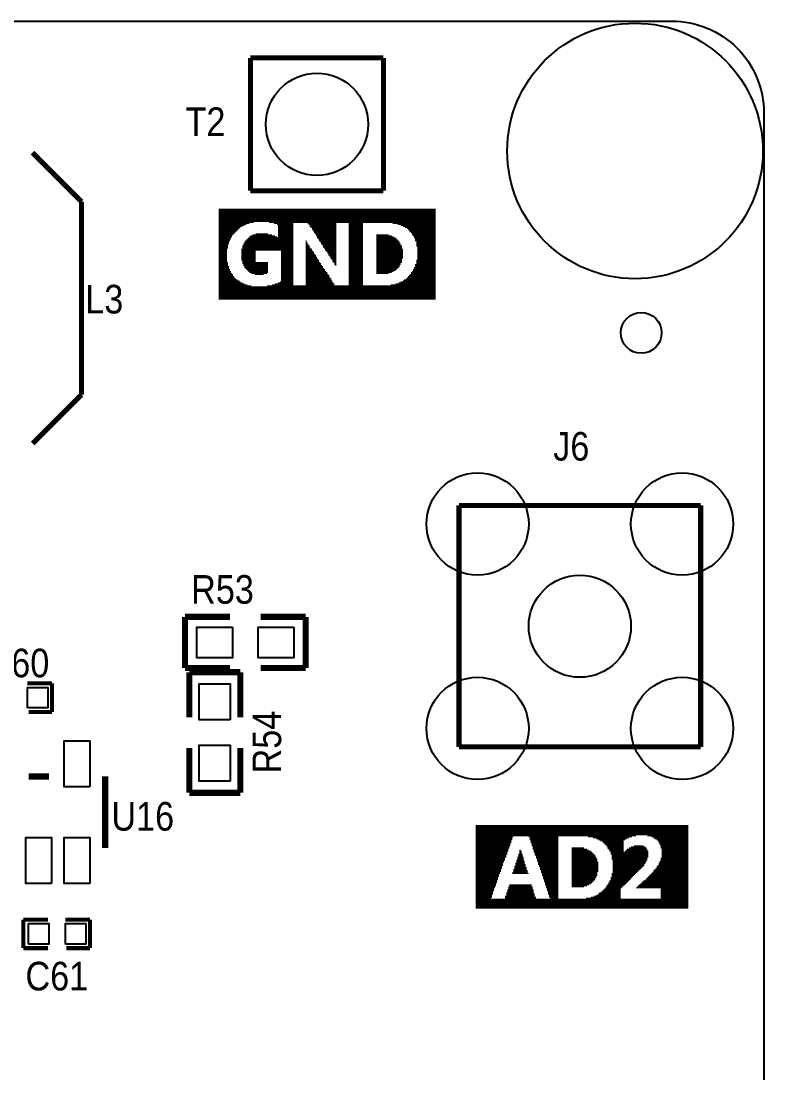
# Model space of a CAD drawing. Extents: x 52.6 to 133.5, y 30.2 to 81.2.
# Drawn here: x 115.05 to 133.5, y 55.06 to 81.21 of the extents above; entities that cross this region are included whole.
import ezdxf

# ---------------------------------------------------------------- set-up
doc = ezdxf.new("R2010")
doc.units = 0
for name, color, linetype in [('BG_OUTLINE', 3, 'CONTINUOUS'), ('MA_PEN3', 5, 'CONTINUOUS'), ('PG_SILKSCREEN_TOP', 6, 'CONTINUOUS'), ('PIN_TOP', 7, 'CONTINUOUS'), ('RD_SILKSCREEN_TOP', 8, 'CONTINUOUS')]:
    doc.layers.add(name, color=color, linetype=linetype)

msp = doc.modelspace()

# ---------------------------------------------------------------- linework, layer by layer
at = {"layer": 'BG_OUTLINE'}
msp.add_lwpolyline([(131.01574, 30.15234), (52.562506, 30.15234), (52.562506, 81.20634), (131.2164, 81.20634, -0.414214), (133.5024, 78.92034), (133.5024, 32.43834, -0.414214), (131.2164, 30.15234)], format="xyb", close=True, dxfattribs=at)
at = {"layer": 'MA_PEN3', "const_width": 0.0254}
for points in [[(119.9642, 76.5302), (125.349, 76.5302)], [(119.9642, 76.5048), (125.349, 76.5048)], [(119.9642, 76.4794), (125.349, 76.4794)], [(119.9642, 76.454), (125.349, 76.454)], [(119.9642, 76.4286), (125.349, 76.4286)], [(119.9642, 76.4032), (125.349, 76.4032)], [(119.9642, 76.3778), (125.349, 76.3778)], [(119.9642, 76.3524), (125.349, 76.3524)], [(119.9642, 76.327), (125.349, 76.327)], [(119.9642, 76.3016), (125.349, 76.3016)], [(119.9642, 76.2762), (125.349, 76.2762)], [(119.9642, 76.2508), (125.349, 76.2508)], [(119.9642, 76.2254), (125.349, 76.2254)], [(119.9642, 76.2), (120.8278, 76.2)], [(119.9642, 76.1746), (120.7262, 76.1746)], [(119.9642, 76.1492), (120.65, 76.1492)], [(119.9642, 76.1238), (120.5992, 76.1238)], [(119.9642, 76.0984), (120.5484, 76.0984)], [(119.9642, 76.073), (120.4976, 76.073)], [(121.2088, 76.2), (125.349, 76.2)], [(121.3358, 76.1746), (121.8184, 76.1746)], [(121.412, 76.1492), (121.8184, 76.1492)], [(121.4374, 76.1238), (121.8184, 76.1238)], [(121.4374, 76.0984), (121.8184, 76.0984)], [(121.4374, 76.073), (121.8184, 76.073)], [(122.174, 76.1746), (122.8852, 76.1746)], [(122.1994, 76.1492), (122.8852, 76.1492)], [(122.2248, 76.1238), (122.8852, 76.1238)], [(122.2248, 76.0984), (122.8852, 76.0984)], [(122.2502, 76.073), (122.8852, 76.073)], [(123.19, 76.1746), (123.5456, 76.1746)], [(123.19, 76.1492), (123.5456, 76.1492)], [(123.19, 76.1238), (123.5456, 76.1238)], [(123.19, 76.0984), (123.5456, 76.0984)], [(123.19, 76.073), (123.5456, 76.073)], [(124.2822, 76.1746), (125.349, 76.1746)], [(124.4092, 76.1492), (125.349, 76.1492)], [(124.4854, 76.1238), (125.349, 76.1238)], [(124.5362, 76.0984), (125.349, 76.0984)], [(124.587, 76.073), (125.349, 76.073)], [(119.9642, 76.0476), (120.4722, 76.0476)], [(119.9642, 76.0222), (120.4468, 76.0222)], [(119.9642, 75.9968), (120.4214, 75.9968)], [(119.9642, 75.9714), (120.396, 75.9714)], [(119.9642, 75.946), (120.3706, 75.946)], [(119.9642, 75.9206), (120.3452, 75.9206)], [(119.9642, 75.8952), (120.3198, 75.8952)], [(119.9642, 75.8698), (120.2944, 75.8698)], [(119.9642, 75.8444), (120.2944, 75.8444)], [(119.9642, 75.819), (120.269, 75.819)], [(120.7008, 75.819), (121.8184, 75.819)], [(120.7262, 75.8444), (121.412, 75.8444)], [(120.7516, 75.8698), (121.3612, 75.8698)], [(120.8024, 75.8952), (121.285, 75.8952)], [(120.8786, 75.9206), (121.1834, 75.9206)], [(121.4374, 76.0476), (121.8184, 76.0476)], [(121.4374, 76.0222), (121.8184, 76.0222)], [(121.4374, 75.9968), (121.8184, 75.9968)], [(121.4374, 75.9714), (121.8184, 75.9714)], [(121.4374, 75.946), (121.8184, 75.946)], [(121.4374, 75.9206), (121.8184, 75.9206)], [(121.4374, 75.8952), (121.8184, 75.8952)], [(121.4374, 75.8698), (121.8184, 75.8698)], [(121.4374, 75.8444), (121.8184, 75.8444)], [(122.2756, 76.0476), (122.8852, 76.0476)], [(122.2756, 76.0222), (122.8852, 76.0222)], [(122.301, 75.9968), (122.8852, 75.9968)], [(122.3264, 75.9714), (122.8852, 75.9714)], [(122.3264, 75.946), (122.8852, 75.946)], [(122.3518, 75.9206), (122.8852, 75.9206)], [(122.3772, 75.8952), (122.8852, 75.8952)], [(122.3772, 75.8698), (122.8852, 75.8698)], [(122.4026, 75.8444), (122.8852, 75.8444)], [(122.4026, 75.819), (122.8852, 75.819)], [(123.19, 76.0476), (123.5456, 76.0476)], [(123.19, 76.0222), (123.5456, 76.0222)], [(123.19, 75.9968), (123.5456, 75.9968)], [(123.19, 75.9714), (123.5456, 75.9714)], [(123.19, 75.946), (123.5456, 75.946)], [(123.19, 75.9206), (123.5456, 75.9206)], [(123.19, 75.8952), (123.5456, 75.8952)], [(123.19, 75.8698), (123.5456, 75.8698)], [(123.19, 75.8444), (123.5456, 75.8444)], [(123.19, 75.819), (123.5456, 75.819)], [(123.8758, 75.8952), (124.1806, 75.8952)], [(123.8758, 75.8698), (124.2568, 75.8698)], [(123.8758, 75.8444), (124.3076, 75.8444)], [(123.8758, 75.819), (124.3584, 75.819)], [(124.6378, 76.0476), (125.349, 76.0476)], [(124.6632, 76.0222), (125.349, 76.0222)], [(124.6886, 75.9968), (125.349, 75.9968)], [(124.714, 75.9714), (125.349, 75.9714)], [(124.7394, 75.946), (125.349, 75.946)], [(124.7648, 75.9206), (125.349, 75.9206)], [(124.7648, 75.8952), (125.349, 75.8952)], [(124.7902, 75.8698), (125.349, 75.8698)], [(124.8156, 75.8444), (125.349, 75.8444)], [(124.8156, 75.819), (125.349, 75.819)], [(119.9642, 75.7936), (120.269, 75.7936)], [(119.9642, 75.7682), (120.2436, 75.7682)], [(119.9642, 75.7428), (120.2436, 75.7428)], [(119.9642, 75.7174), (120.2182, 75.7174)], [(119.9642, 75.692), (120.2182, 75.692)], [(119.9642, 75.6666), (120.2182, 75.6666)], [(119.9642, 75.6412), (120.1928, 75.6412)], [(119.9642, 75.6158), (120.1928, 75.6158)], [(119.9642, 75.5904), (120.1928, 75.5904)], [(119.9642, 75.565), (120.1928, 75.565)], [(119.9642, 75.5396), (120.1674, 75.5396)], [(120.523, 75.5396), (121.8184, 75.5396)], [(120.5484, 75.6158), (121.8184, 75.6158)], [(120.5484, 75.5904), (121.8184, 75.5904)], [(120.5484, 75.565), (121.8184, 75.565)], [(120.5738, 75.6666), (121.8184, 75.6666)], [(120.5738, 75.6412), (121.8184, 75.6412)], [(120.5992, 75.7174), (121.8184, 75.7174)], [(120.5992, 75.692), (121.8184, 75.692)], [(120.6246, 75.7428), (121.8184, 75.7428)], [(120.65, 75.7682), (121.8184, 75.7682)], [(120.6754, 75.7936), (121.8184, 75.7936)], [(122.1232, 75.7428), (122.1486, 75.7428)], [(122.1232, 75.7174), (122.1486, 75.7174)], [(122.1232, 75.692), (122.174, 75.692)], [(122.1232, 75.6666), (122.174, 75.6666)], [(122.1232, 75.6412), (122.1994, 75.6412)], [(122.1232, 75.6158), (122.2248, 75.6158)], [(122.1232, 75.5904), (122.2248, 75.5904)], [(122.1232, 75.565), (122.2502, 75.565)], [(122.1232, 75.5396), (122.2756, 75.5396)], [(122.428, 75.7936), (122.8852, 75.7936)], [(122.4534, 75.7682), (122.8852, 75.7682)], [(122.4534, 75.7428), (122.8852, 75.7428)], [(122.4788, 75.7174), (122.8852, 75.7174)], [(122.5042, 75.692), (122.8852, 75.692)], [(122.5042, 75.6666), (122.8852, 75.6666)], [(122.5296, 75.6412), (122.8852, 75.6412)], [(122.555, 75.6158), (122.8852, 75.6158)], [(122.555, 75.5904), (122.8852, 75.5904)], [(122.5804, 75.565), (122.8852, 75.565)], [(122.6058, 75.5396), (122.8852, 75.5396)], [(123.19, 75.7936), (123.5456, 75.7936)], [(123.19, 75.7682), (123.5456, 75.7682)], [(123.19, 75.7428), (123.5456, 75.7428)], [(123.19, 75.7174), (123.5456, 75.7174)], [(123.19, 75.692), (123.5456, 75.692)], [(123.19, 75.6666), (123.5456, 75.6666)], [(123.19, 75.6412), (123.5456, 75.6412)], [(123.19, 75.6158), (123.5456, 75.6158)], [(123.19, 75.5904), (123.5456, 75.5904)], [(123.19, 75.565), (123.5456, 75.565)], [(123.19, 75.5396), (123.5456, 75.5396)], [(123.8758, 75.7936), (124.3838, 75.7936)], [(123.8758, 75.7682), (124.4092, 75.7682)], [(123.8758, 75.7428), (124.4346, 75.7428)], [(123.8758, 75.7174), (124.46, 75.7174)], [(123.8758, 75.692), (124.46, 75.692)], [(123.8758, 75.6666), (124.4854, 75.6666)], [(123.8758, 75.6412), (124.4854, 75.6412)], [(123.8758, 75.6158), (124.5108, 75.6158)], [(123.8758, 75.5904), (124.5108, 75.5904)], [(123.8758, 75.565), (124.5108, 75.565)], [(123.8758, 75.5396), (124.5362, 75.5396)], [(124.841, 75.7936), (125.349, 75.7936)], [(124.841, 75.7682), (125.349, 75.7682)], [(124.841, 75.7428), (125.349, 75.7428)], [(124.8664, 75.7174), (125.349, 75.7174)], [(124.8664, 75.692), (125.349, 75.692)], [(124.8664, 75.6666), (125.349, 75.6666)], [(124.8664, 75.6412), (125.349, 75.6412)], [(124.8664, 75.6158), (125.349, 75.6158)], [(124.8918, 75.5904), (125.349, 75.5904)], [(124.8918, 75.565), (125.349, 75.565)], [(124.8918, 75.5396), (125.349, 75.5396)], [(119.9642, 75.5142), (120.1674, 75.5142)], [(119.9642, 75.4888), (120.1674, 75.4888)], [(119.9642, 75.4634), (120.1674, 75.4634)], [(119.9642, 75.438), (120.1674, 75.438)], [(119.9642, 75.4126), (120.1674, 75.4126)], [(119.9642, 75.3872), (120.1674, 75.3872)], [(119.9642, 75.3618), (120.1674, 75.3618)], [(119.9642, 75.3364), (120.1674, 75.3364)], [(119.9642, 75.311), (120.1674, 75.311)], [(119.9642, 75.2856), (120.1674, 75.2856)], [(120.523, 75.5142), (121.8184, 75.5142)], [(120.523, 75.4888), (120.8786, 75.4888)], [(120.523, 75.4634), (120.8786, 75.4634)], [(120.523, 75.438), (120.8786, 75.438)], [(120.523, 75.4126), (120.8786, 75.4126)], [(120.523, 75.3872), (120.8786, 75.3872)], [(120.523, 75.3618), (120.8786, 75.3618)], [(120.523, 75.3364), (120.8786, 75.3364)], [(120.523, 75.311), (120.8786, 75.311)], [(120.523, 75.2856), (120.8786, 75.2856)], [(121.5136, 75.4888), (121.8184, 75.4888)], [(121.5136, 75.4634), (121.8184, 75.4634)], [(121.5136, 75.438), (121.8184, 75.438)], [(121.5136, 75.4126), (121.8184, 75.4126)], [(121.5136, 75.3872), (121.8184, 75.3872)], [(121.5136, 75.3618), (121.8184, 75.3618)], [(121.5136, 75.3364), (121.8184, 75.3364)], [(121.5136, 75.311), (121.8184, 75.311)], [(121.5136, 75.2856), (121.8184, 75.2856)], [(122.1232, 75.5142), (122.2756, 75.5142)], [(122.1232, 75.4888), (122.301, 75.4888)], [(122.1232, 75.4634), (122.3264, 75.4634)], [(122.1232, 75.438), (122.3264, 75.438)], [(122.1232, 75.4126), (122.3518, 75.4126)], [(122.1232, 75.3872), (122.3772, 75.3872)], [(122.1232, 75.3618), (122.3772, 75.3618)], [(122.1232, 75.3364), (122.4026, 75.3364)], [(122.1232, 75.311), (122.4026, 75.311)], [(122.1232, 75.2856), (122.428, 75.2856)], [(122.6058, 75.5142), (122.8852, 75.5142)], [(122.6312, 75.4888), (122.8852, 75.4888)], [(122.6566, 75.4634), (122.8852, 75.4634)], [(122.6566, 75.438), (122.8852, 75.438)], [(122.682, 75.4126), (122.8852, 75.4126)], [(122.682, 75.3872), (122.8852, 75.3872)], [(122.7074, 75.3618), (122.8852, 75.3618)], [(122.7328, 75.3364), (122.8852, 75.3364)], [(122.7328, 75.311), (122.8852, 75.311)], [(122.7582, 75.2856), (122.8852, 75.2856)], [(123.19, 75.5142), (123.5456, 75.5142)], [(123.19, 75.4888), (123.5456, 75.4888)], [(123.19, 75.4634), (123.5456, 75.4634)], [(123.19, 75.438), (123.5456, 75.438)], [(123.19, 75.4126), (123.5456, 75.4126)], [(123.19, 75.3872), (123.5456, 75.3872)], [(123.19, 75.3618), (123.5456, 75.3618)], [(123.19, 75.3364), (123.5456, 75.3364)], [(123.19, 75.311), (123.5456, 75.311)], [(123.19, 75.2856), (123.5456, 75.2856)], [(123.8758, 75.5142), (124.5362, 75.5142)], [(123.8758, 75.4888), (124.5362, 75.4888)], [(123.8758, 75.4634), (124.5362, 75.4634)], [(123.8758, 75.438), (124.5362, 75.438)], [(123.8758, 75.4126), (124.5362, 75.4126)], [(123.8758, 75.3872), (124.5362, 75.3872)], [(123.8758, 75.3618), (124.5362, 75.3618)], [(123.8758, 75.3364), (124.5362, 75.3364)], [(123.8758, 75.311), (124.5362, 75.311)], [(123.8758, 75.2856), (124.5108, 75.2856)], [(124.8918, 75.5142), (125.349, 75.5142)], [(124.8918, 75.4888), (125.349, 75.4888)], [(124.8918, 75.4634), (125.349, 75.4634)], [(124.8918, 75.438), (125.349, 75.438)], [(124.8918, 75.4126), (125.349, 75.4126)], [(124.8918, 75.3872), (125.349, 75.3872)], [(124.8918, 75.3618), (125.349, 75.3618)], [(124.8918, 75.3364), (125.349, 75.3364)], [(124.8918, 75.311), (125.349, 75.311)], [(124.8918, 75.2856), (125.349, 75.2856)], [(119.9642, 75.2602), (120.1674, 75.2602)], [(119.9642, 75.2348), (120.1674, 75.2348)], [(119.9642, 75.2094), (120.1928, 75.2094)], [(119.9642, 75.184), (120.1928, 75.184)], [(119.9642, 75.1586), (120.1928, 75.1586)], [(119.9642, 75.1332), (120.1928, 75.1332)], [(119.9642, 75.1078), (120.2182, 75.1078)], [(119.9642, 75.0824), (120.2182, 75.0824)], [(119.9642, 75.057), (120.2182, 75.057)], [(119.9642, 75.0316), (120.2436, 75.0316)], [(120.523, 75.2602), (120.8786, 75.2602)], [(120.5484, 75.2348), (120.8786, 75.2348)], [(120.5484, 75.2094), (121.1834, 75.2094)], [(120.5484, 75.184), (121.1834, 75.184)], [(120.5738, 75.1586), (121.1834, 75.1586)], [(120.5738, 75.1332), (121.1834, 75.1332)], [(120.5992, 75.1078), (121.1834, 75.1078)], [(120.5992, 75.0824), (121.1834, 75.0824)], [(120.6246, 75.057), (121.1834, 75.057)], [(120.65, 75.0316), (121.1834, 75.0316)], [(121.5136, 75.2602), (121.8184, 75.2602)], [(121.5136, 75.2348), (121.8184, 75.2348)], [(121.5136, 75.2094), (121.8184, 75.2094)], [(121.5136, 75.184), (121.8184, 75.184)], [(121.5136, 75.1586), (121.8184, 75.1586)], [(121.5136, 75.1332), (121.8184, 75.1332)], [(121.5136, 75.1078), (121.8184, 75.1078)], [(121.5136, 75.0824), (121.8184, 75.0824)], [(121.5136, 75.057), (121.8184, 75.057)], [(121.5136, 75.0316), (121.8184, 75.0316)], [(122.1232, 75.2602), (122.4534, 75.2602)], [(122.1232, 75.2348), (122.4534, 75.2348)], [(122.1232, 75.2094), (122.4788, 75.2094)], [(122.1232, 75.184), (122.5042, 75.184)], [(122.1232, 75.1586), (122.5042, 75.1586)], [(122.1232, 75.1332), (122.5296, 75.1332)], [(122.1232, 75.1078), (122.555, 75.1078)], [(122.1232, 75.0824), (122.555, 75.0824)], [(122.1232, 75.057), (122.5804, 75.057)], [(122.1232, 75.0316), (122.6058, 75.0316)], [(122.7836, 75.2602), (122.8852, 75.2602)], [(122.7836, 75.2348), (122.8852, 75.2348)], [(122.809, 75.2094), (122.8852, 75.2094)], [(122.8344, 75.184), (122.8852, 75.184)], [(122.8344, 75.1586), (122.8852, 75.1586)], [(122.8598, 75.1332), (122.8852, 75.1332)], [(123.19, 75.2602), (123.5456, 75.2602)], [(123.19, 75.2348), (123.5456, 75.2348)], [(123.19, 75.2094), (123.5456, 75.2094)], [(123.19, 75.184), (123.5456, 75.184)], [(123.19, 75.1586), (123.5456, 75.1586)], [(123.19, 75.1332), (123.5456, 75.1332)], [(123.19, 75.1078), (123.5456, 75.1078)], [(123.19, 75.0824), (123.5456, 75.0824)], [(123.19, 75.057), (123.5456, 75.057)], [(123.19, 75.0316), (123.5456, 75.0316)], [(123.8758, 75.2602), (124.5108, 75.2602)], [(123.8758, 75.2348), (124.5108, 75.2348)], [(123.8758, 75.2094), (124.5108, 75.2094)], [(123.8758, 75.184), (124.4854, 75.184)], [(123.8758, 75.1586), (124.4854, 75.1586)], [(123.8758, 75.1332), (124.46, 75.1332)], [(123.8758, 75.1078), (124.46, 75.1078)], [(123.8758, 75.0824), (124.4346, 75.0824)], [(123.8758, 75.057), (124.4092, 75.057)], [(123.8758, 75.0316), (124.3838, 75.0316)], [(124.7902, 75.0316), (125.349, 75.0316)], [(124.8156, 75.0824), (125.349, 75.0824)], [(124.8156, 75.057), (125.349, 75.057)], [(124.841, 75.1586), (125.349, 75.1586)], [(124.841, 75.1332), (125.349, 75.1332)], [(124.841, 75.1078), (125.349, 75.1078)], [(124.8664, 75.2602), (125.349, 75.2602)], [(124.8664, 75.2348), (125.349, 75.2348)], [(124.8664, 75.2094), (125.349, 75.2094)], [(124.8664, 75.184), (125.349, 75.184)], [(119.9642, 75.0062), (120.2436, 75.0062)], [(119.9642, 74.9808), (120.269, 74.9808)], [(119.9642, 74.9554), (120.269, 74.9554)], [(119.9642, 74.93), (120.2944, 74.93)], [(119.9642, 74.9046), (120.3198, 74.9046)], [(119.9642, 74.8792), (120.3198, 74.8792)], [(119.9642, 74.8538), (120.3452, 74.8538)], [(119.9642, 74.8284), (120.3706, 74.8284)], [(119.9642, 74.803), (120.396, 74.803)], [(119.9642, 74.7776), (120.4214, 74.7776)], [(120.6754, 75.0062), (121.1834, 75.0062)], [(120.7008, 74.9808), (121.1834, 74.9808)], [(120.7262, 74.9554), (121.1834, 74.9554)], [(120.777, 74.93), (121.158, 74.93)], [(120.8532, 74.9046), (121.0818, 74.9046)], [(121.5136, 75.0062), (121.8184, 75.0062)], [(121.5136, 74.9808), (121.8184, 74.9808)], [(121.5136, 74.9554), (121.8184, 74.9554)], [(121.5136, 74.93), (121.8184, 74.93)], [(121.5136, 74.9046), (121.8184, 74.9046)], [(121.5136, 74.8792), (121.8184, 74.8792)], [(121.5136, 74.8538), (121.8184, 74.8538)], [(121.5136, 74.8284), (121.8184, 74.8284)], [(121.5136, 74.803), (121.8184, 74.803)], [(121.5136, 74.7776), (121.8184, 74.7776)], [(122.1232, 75.0062), (122.6058, 75.0062)], [(122.1232, 74.9808), (122.6312, 74.9808)], [(122.1232, 74.9554), (122.6566, 74.9554)], [(122.1232, 74.93), (122.6566, 74.93)], [(122.1232, 74.9046), (122.682, 74.9046)], [(122.1232, 74.8792), (122.7074, 74.8792)], [(122.1232, 74.8538), (122.7074, 74.8538)], [(122.1232, 74.8284), (122.7328, 74.8284)], [(122.1232, 74.803), (122.7582, 74.803)], [(122.1232, 74.7776), (122.7582, 74.7776)], [(123.19, 75.0062), (123.5456, 75.0062)], [(123.19, 74.9808), (123.5456, 74.9808)], [(123.19, 74.9554), (123.5456, 74.9554)], [(123.19, 74.93), (123.5456, 74.93)], [(123.19, 74.9046), (123.5456, 74.9046)], [(123.19, 74.8792), (123.5456, 74.8792)], [(123.19, 74.8538), (123.5456, 74.8538)], [(123.19, 74.8284), (123.5456, 74.8284)], [(123.19, 74.803), (123.5456, 74.803)], [(123.19, 74.7776), (123.5456, 74.7776)], [(123.8758, 75.0062), (124.3584, 75.0062)], [(123.8758, 74.9808), (124.3076, 74.9808)], [(123.8758, 74.9554), (124.2568, 74.9554)], [(123.8758, 74.93), (124.1806, 74.93)], [(124.5616, 74.7776), (125.349, 74.7776)], [(124.6124, 74.803), (125.349, 74.803)], [(124.6378, 74.8284), (125.349, 74.8284)], [(124.6632, 74.8538), (125.349, 74.8538)], [(124.6886, 74.8792), (125.349, 74.8792)], [(124.714, 74.9046), (125.349, 74.9046)], [(124.7394, 74.9554), (125.349, 74.9554)], [(124.7394, 74.93), (125.349, 74.93)], [(124.7648, 74.9808), (125.349, 74.9808)], [(124.7902, 75.0062), (125.349, 75.0062)], [(119.9642, 74.7522), (120.4722, 74.7522)], [(119.9642, 74.7268), (120.4976, 74.7268)], [(119.9642, 74.7014), (120.5484, 74.7014)], [(119.9642, 74.676), (120.5992, 74.676)], [(119.9642, 74.6506), (120.6754, 74.6506)], [(119.9642, 74.6252), (120.777, 74.6252)], [(119.9642, 74.5998), (125.349, 74.5998)], [(119.9642, 74.5744), (125.349, 74.5744)], [(119.9642, 74.549), (125.349, 74.549)], [(119.9642, 74.5236), (125.349, 74.5236)], [(119.9642, 74.4982), (125.349, 74.4982)], [(121.158, 74.6252), (125.349, 74.6252)], [(121.285, 74.6506), (121.8184, 74.6506)], [(121.3612, 74.676), (121.8184, 74.676)], [(121.4374, 74.7014), (121.8184, 74.7014)], [(121.4882, 74.7268), (121.8184, 74.7268)], [(121.5136, 74.7522), (121.8184, 74.7522)], [(122.1232, 74.7522), (122.7836, 74.7522)], [(122.1232, 74.7268), (122.7836, 74.7268)], [(122.1232, 74.7014), (122.809, 74.7014)], [(122.1232, 74.676), (122.8344, 74.676)], [(122.1232, 74.6506), (122.8344, 74.6506)], [(123.19, 74.7522), (123.5456, 74.7522)], [(123.19, 74.7268), (123.5456, 74.7268)], [(123.19, 74.7014), (123.5456, 74.7014)], [(123.19, 74.676), (123.5456, 74.676)], [(123.19, 74.6506), (123.5456, 74.6506)], [(124.2314, 74.6506), (125.349, 74.6506)], [(124.3584, 74.676), (125.349, 74.676)], [(124.4346, 74.7014), (125.349, 74.7014)], [(124.4854, 74.7268), (125.349, 74.7268)], [(124.5362, 74.7522), (125.349, 74.7522)], [(119.9642, 74.4728), (125.349, 74.4728)], [(119.9642, 74.4474), (125.349, 74.4474)], [(119.9642, 74.422), (125.349, 74.422)], [(119.9642, 74.3966), (125.349, 74.3966)], [(119.9642, 74.3712), (125.349, 74.3712)], [(119.9642, 74.3458), (125.349, 74.3458)], [(119.9642, 74.3204), (125.349, 74.3204)], [(119.9642, 74.295), (125.349, 74.295)], [(126.3396, 61.214), (131.6228, 61.214)], [(126.3396, 61.1886), (131.6228, 61.1886)], [(126.3396, 61.1632), (131.6228, 61.1632)], [(126.3396, 61.1378), (131.6228, 61.1378)], [(126.3396, 61.1124), (131.6228, 61.1124)], [(126.3396, 61.087), (131.6228, 61.087)], [(126.3396, 61.0616), (131.6228, 61.0616)], [(126.3396, 61.0362), (131.6228, 61.0362)], [(126.3396, 61.0108), (131.6228, 61.0108)], [(126.3396, 60.9854), (131.6228, 60.9854)], [(126.3396, 60.96), (130.3274, 60.96)], [(126.3396, 60.9346), (127.2794, 60.9346)], [(126.3396, 60.9092), (127.254, 60.9092)], [(127.6604, 60.9346), (128.397, 60.9346)], [(127.6858, 60.9092), (128.397, 60.9092)], [(129.1336, 60.9346), (130.2258, 60.9346)], [(129.2606, 60.9092), (130.1496, 60.9092)], [(130.6068, 60.96), (131.6228, 60.96)], [(130.7084, 60.9346), (131.6228, 60.9346)], [(130.7592, 60.9092), (131.6228, 60.9092)], [(126.3396, 60.8838), (127.254, 60.8838)], [(126.3396, 60.8584), (127.254, 60.8584)], [(126.3396, 60.833), (127.2286, 60.833)], [(126.3396, 60.8076), (127.2286, 60.8076)], [(126.3396, 60.7822), (127.2286, 60.7822)], [(126.3396, 60.7568), (127.2032, 60.7568)], [(126.3396, 60.7314), (127.2032, 60.7314)], [(126.3396, 60.706), (127.2032, 60.706)], [(126.3396, 60.6806), (127.1778, 60.6806)], [(126.3396, 60.6552), (127.1778, 60.6552)], [(127.6858, 60.8838), (128.397, 60.8838)], [(127.6858, 60.8584), (128.397, 60.8584)], [(127.7112, 60.833), (128.397, 60.833)], [(127.7112, 60.8076), (128.397, 60.8076)], [(127.7112, 60.7822), (128.397, 60.7822)], [(127.7366, 60.7568), (128.397, 60.7568)], [(127.7366, 60.7314), (128.397, 60.7314)], [(127.7366, 60.706), (128.397, 60.706)], [(127.762, 60.6806), (128.397, 60.6806)], [(127.762, 60.6552), (128.397, 60.6552)], [(128.7272, 60.6552), (129.032, 60.6552)], [(129.3368, 60.8838), (130.0988, 60.8838)], [(129.3876, 60.8584), (130.048, 60.8584)], [(129.4384, 60.833), (130.0226, 60.833)], [(129.4892, 60.8076), (130.0226, 60.8076)], [(129.5146, 60.7822), (130.0226, 60.7822)], [(129.54, 60.7568), (130.0226, 60.7568)], [(129.5654, 60.7314), (130.0226, 60.7314)], [(129.5908, 60.706), (130.0226, 60.706)], [(129.6162, 60.6806), (130.0226, 60.6806)], [(129.6162, 60.6552), (130.0226, 60.6552)], [(130.1496, 60.6552), (130.5814, 60.6552)], [(130.2004, 60.6806), (130.556, 60.6806)], [(130.2766, 60.706), (130.5052, 60.706)], [(130.7846, 60.8838), (131.6228, 60.8838)], [(130.8354, 60.8584), (131.6228, 60.8584)], [(130.8608, 60.833), (131.6228, 60.833)], [(130.8862, 60.8076), (131.6228, 60.8076)], [(130.8862, 60.7822), (131.6228, 60.7822)], [(130.9116, 60.7568), (131.6228, 60.7568)], [(130.9116, 60.7314), (131.6228, 60.7314)], [(130.937, 60.706), (131.6228, 60.706)], [(130.937, 60.6806), (131.6228, 60.6806)], [(130.937, 60.6552), (131.6228, 60.6552)], [(126.3396, 60.6298), (127.1524, 60.6298)], [(126.3396, 60.6044), (127.1524, 60.6044)], [(126.3396, 60.579), (127.1524, 60.579)], [(126.3396, 60.5536), (127.127, 60.5536)], [(126.3396, 60.5282), (127.127, 60.5282)], [(126.3396, 60.5028), (127.127, 60.5028)], [(126.3396, 60.4774), (127.1016, 60.4774)], [(126.3396, 60.452), (127.1016, 60.452)], [(126.3396, 60.4266), (127.1016, 60.4266)], [(126.3396, 60.4012), (127.0762, 60.4012)], [(126.3396, 60.3758), (127.0762, 60.3758)], [(127.381, 60.4266), (127.5334, 60.4266)], [(127.381, 60.4012), (127.5334, 60.4012)], [(127.381, 60.3758), (127.5334, 60.3758)], [(127.4064, 60.5028), (127.508, 60.5028)], [(127.4064, 60.4774), (127.508, 60.4774)], [(127.4064, 60.452), (127.508, 60.452)], [(127.4318, 60.6044), (127.4572, 60.6044)], [(127.4318, 60.579), (127.4826, 60.579)], [(127.4318, 60.5536), (127.4826, 60.5536)], [(127.4318, 60.5282), (127.4826, 60.5282)], [(127.762, 60.6298), (128.397, 60.6298)], [(127.7874, 60.6044), (128.397, 60.6044)], [(127.7874, 60.579), (128.397, 60.579)], [(127.7874, 60.5536), (128.397, 60.5536)], [(127.8128, 60.5282), (128.397, 60.5282)], [(127.8128, 60.5028), (128.397, 60.5028)], [(127.8128, 60.4774), (128.397, 60.4774)], [(127.8382, 60.452), (128.397, 60.452)], [(127.8382, 60.4266), (128.397, 60.4266)], [(127.8382, 60.4012), (128.397, 60.4012)], [(127.8636, 60.3758), (128.397, 60.3758)], [(128.7272, 60.6298), (129.1082, 60.6298)], [(128.7272, 60.6044), (129.159, 60.6044)], [(128.7272, 60.579), (129.2098, 60.579)], [(128.7272, 60.5536), (129.2352, 60.5536)], [(128.7272, 60.5282), (129.2606, 60.5282)], [(128.7272, 60.5028), (129.286, 60.5028)], [(128.7272, 60.4774), (129.3114, 60.4774)], [(128.7272, 60.452), (129.3114, 60.452)], [(128.7272, 60.4266), (129.3368, 60.4266)], [(128.7272, 60.4012), (129.3368, 60.4012)], [(128.7272, 60.3758), (129.3622, 60.3758)], [(129.6416, 60.6298), (130.0226, 60.6298)], [(129.667, 60.6044), (130.0226, 60.6044)], [(129.667, 60.579), (130.0226, 60.579)], [(129.6924, 60.5536), (130.6322, 60.5536)], [(129.6924, 60.5282), (130.6322, 60.5282)], [(129.6924, 60.5028), (130.6322, 60.5028)], [(129.7178, 60.4774), (130.6322, 60.4774)], [(129.7178, 60.452), (130.6322, 60.452)], [(129.7178, 60.4266), (130.6322, 60.4266)], [(129.7178, 60.4012), (130.6068, 60.4012)], [(129.7178, 60.3758), (130.6068, 60.3758)], [(130.048, 60.579), (130.6322, 60.579)], [(130.0734, 60.6044), (130.6068, 60.6044)], [(130.0988, 60.6298), (130.6068, 60.6298)], [(130.937, 60.4012), (131.6228, 60.4012)], [(130.937, 60.3758), (131.6228, 60.3758)], [(130.9624, 60.6298), (131.6228, 60.6298)], [(130.9624, 60.6044), (131.6228, 60.6044)], [(130.9624, 60.579), (131.6228, 60.579)], [(130.9624, 60.5536), (131.6228, 60.5536)], [(130.9624, 60.5282), (131.6228, 60.5282)], [(130.9624, 60.5028), (131.6228, 60.5028)], [(130.9624, 60.4774), (131.6228, 60.4774)], [(130.9624, 60.452), (131.6228, 60.452)], [(130.9624, 60.4266), (131.6228, 60.4266)], [(126.3396, 60.3504), (127.0762, 60.3504)], [(126.3396, 60.325), (127.0508, 60.325)], [(126.3396, 60.2996), (127.0508, 60.2996)], [(126.3396, 60.2742), (127.0254, 60.2742)], [(126.3396, 60.2488), (127.0254, 60.2488)], [(126.3396, 60.2234), (127.0254, 60.2234)], [(126.3396, 60.198), (127, 60.198)], [(126.3396, 60.1726), (127, 60.1726)], [(126.3396, 60.1472), (127, 60.1472)], [(126.3396, 60.1218), (126.9746, 60.1218)], [(127.2794, 60.1218), (127.6096, 60.1218)], [(127.3048, 60.198), (127.5842, 60.198)], [(127.3048, 60.1726), (127.6096, 60.1726)], [(127.3048, 60.1472), (127.6096, 60.1472)], [(127.3302, 60.2742), (127.5588, 60.2742)], [(127.3302, 60.2488), (127.5842, 60.2488)], [(127.3302, 60.2234), (127.5842, 60.2234)], [(127.3556, 60.3504), (127.5334, 60.3504)], [(127.3556, 60.325), (127.5588, 60.325)], [(127.3556, 60.2996), (127.5588, 60.2996)], [(127.8636, 60.3504), (128.397, 60.3504)], [(127.8636, 60.325), (128.397, 60.325)], [(127.889, 60.2996), (128.397, 60.2996)], [(127.889, 60.2742), (128.397, 60.2742)], [(127.889, 60.2488), (128.397, 60.2488)], [(127.9144, 60.2234), (128.397, 60.2234)], [(127.9144, 60.198), (128.397, 60.198)], [(127.9398, 60.1726), (128.397, 60.1726)], [(127.9398, 60.1472), (128.397, 60.1472)], [(127.9398, 60.1218), (128.397, 60.1218)], [(128.7272, 60.3504), (129.3622, 60.3504)], [(128.7272, 60.325), (129.3622, 60.325)], [(128.7272, 60.2996), (129.3876, 60.2996)], [(128.7272, 60.2742), (129.3876, 60.2742)], [(128.7272, 60.2488), (129.3876, 60.2488)], [(128.7272, 60.2234), (129.3876, 60.2234)], [(128.7272, 60.198), (129.3876, 60.198)], [(128.7272, 60.1726), (129.3876, 60.1726)], [(128.7272, 60.1472), (129.3876, 60.1472)], [(128.7272, 60.1218), (129.3876, 60.1218)], [(129.7432, 60.3504), (130.6068, 60.3504)], [(129.7432, 60.325), (130.5814, 60.325)], [(129.7432, 60.2996), (130.5814, 60.2996)], [(129.7432, 60.2742), (130.556, 60.2742)], [(129.7432, 60.2488), (130.5306, 60.2488)], [(129.7432, 60.2234), (130.5306, 60.2234)], [(129.7432, 60.198), (130.5052, 60.198)], [(129.7432, 60.1726), (130.4798, 60.1726)], [(129.7432, 60.1472), (130.4544, 60.1472)], [(129.7432, 60.1218), (130.429, 60.1218)], [(130.7846, 60.1218), (131.6228, 60.1218)], [(130.81, 60.1472), (131.6228, 60.1472)], [(130.8354, 60.198), (131.6228, 60.198)], [(130.8354, 60.1726), (131.6228, 60.1726)], [(130.8608, 60.2234), (131.6228, 60.2234)], [(130.8862, 60.2742), (131.6228, 60.2742)], [(130.8862, 60.2488), (131.6228, 60.2488)], [(130.9116, 60.325), (131.6228, 60.325)], [(130.9116, 60.2996), (131.6228, 60.2996)], [(130.937, 60.3504), (131.6228, 60.3504)], [(126.3396, 60.0964), (126.9746, 60.0964)], [(126.3396, 60.071), (126.9746, 60.071)], [(126.3396, 60.0456), (126.9492, 60.0456)], [(126.3396, 60.0202), (126.9492, 60.0202)], [(126.3396, 59.9948), (126.9238, 59.9948)], [(126.3396, 59.9694), (126.9238, 59.9694)], [(126.3396, 59.944), (126.9238, 59.944)], [(126.3396, 59.9186), (126.8984, 59.9186)], [(126.3396, 59.8932), (126.8984, 59.8932)], [(126.3396, 59.8678), (126.8984, 59.8678)], [(127.254, 60.0456), (127.635, 60.0456)], [(127.254, 60.0202), (127.6604, 60.0202)], [(127.2794, 60.0964), (127.635, 60.0964)], [(127.2794, 60.071), (127.635, 60.071)], [(127.9652, 60.0964), (128.397, 60.0964)], [(127.9652, 60.071), (128.397, 60.071)], [(127.9652, 60.0456), (128.397, 60.0456)], [(127.9906, 60.0202), (128.397, 60.0202)], [(127.9906, 59.9948), (128.397, 59.9948)], [(127.9906, 59.9694), (128.397, 59.9694)], [(128.016, 59.944), (128.397, 59.944)], [(128.016, 59.9186), (128.397, 59.9186)], [(128.016, 59.8932), (128.397, 59.8932)], [(128.0414, 59.8678), (128.397, 59.8678)], [(128.7272, 60.0964), (129.3876, 60.0964)], [(128.7272, 60.071), (129.3876, 60.071)], [(128.7272, 60.0456), (129.3622, 60.0456)], [(128.7272, 60.0202), (129.3622, 60.0202)], [(128.7272, 59.9948), (129.3622, 59.9948)], [(128.7272, 59.9694), (129.3622, 59.9694)], [(128.7272, 59.944), (129.3368, 59.944)], [(128.7272, 59.9186), (129.3368, 59.9186)], [(128.7272, 59.8932), (129.3114, 59.8932)], [(128.7272, 59.8678), (129.3114, 59.8678)], [(129.6924, 59.9186), (130.2258, 59.9186)], [(129.6924, 59.8932), (130.2004, 59.8932)], [(129.6924, 59.8678), (130.175, 59.8678)], [(129.7178, 60.0202), (130.3274, 60.0202)], [(129.7178, 59.9948), (130.302, 59.9948)], [(129.7178, 59.9694), (130.2766, 59.9694)], [(129.7178, 59.944), (130.2512, 59.944)], [(129.7432, 60.0964), (130.4036, 60.0964)], [(129.7432, 60.071), (130.3782, 60.071)], [(129.7432, 60.0456), (130.3528, 60.0456)], [(130.556, 59.8678), (131.6228, 59.8678)], [(130.5814, 59.8932), (131.6228, 59.8932)], [(130.6068, 59.9186), (131.6228, 59.9186)], [(130.6322, 59.944), (131.6228, 59.944)], [(130.6576, 59.9694), (131.6228, 59.9694)], [(130.683, 59.9948), (131.6228, 59.9948)], [(130.7084, 60.0202), (131.6228, 60.0202)], [(130.7338, 60.0456), (131.6228, 60.0456)], [(130.7592, 60.0964), (131.6228, 60.0964)], [(130.7592, 60.071), (131.6228, 60.071)], [(126.3396, 59.8424), (126.873, 59.8424)], [(126.3396, 59.817), (126.873, 59.817)], [(126.3396, 59.7916), (126.873, 59.7916)], [(126.3396, 59.7662), (126.8476, 59.7662)], [(126.3396, 59.7408), (126.8476, 59.7408)], [(126.3396, 59.7154), (126.8476, 59.7154)], [(126.3396, 59.69), (126.8222, 59.69)], [(126.3396, 59.6646), (126.8222, 59.6646)], [(126.3396, 59.6392), (126.7968, 59.6392)], [(126.3396, 59.6138), (126.7968, 59.6138)], [(127.127, 59.6138), (127.7874, 59.6138)], [(127.1524, 59.69), (127.762, 59.69)], [(127.1524, 59.6646), (127.762, 59.6646)], [(127.1524, 59.6392), (127.762, 59.6392)], [(127.1778, 59.7408), (127.7366, 59.7408)], [(127.1778, 59.7154), (127.7366, 59.7154)], [(128.0414, 59.8424), (128.397, 59.8424)], [(128.0414, 59.817), (128.397, 59.817)], [(128.0668, 59.7916), (128.397, 59.7916)], [(128.0668, 59.7662), (128.397, 59.7662)], [(128.0668, 59.7408), (128.397, 59.7408)], [(128.0922, 59.7154), (128.397, 59.7154)], [(128.0922, 59.69), (128.397, 59.69)], [(128.0922, 59.6646), (128.397, 59.6646)], [(128.1176, 59.6392), (128.397, 59.6392)], [(128.1176, 59.6138), (128.397, 59.6138)], [(128.7272, 59.8424), (129.286, 59.8424)], [(128.7272, 59.817), (129.2606, 59.817)], [(128.7272, 59.7916), (129.2352, 59.7916)], [(128.7272, 59.7662), (129.2098, 59.7662)], [(128.7272, 59.7408), (129.159, 59.7408)], [(128.7272, 59.7154), (129.1082, 59.7154)], [(128.7272, 59.69), (129.032, 59.69)], [(129.5146, 59.6138), (129.9464, 59.6138)], [(129.54, 59.6392), (129.9464, 59.6392)], [(129.5654, 59.6646), (129.9718, 59.6646)], [(129.5908, 59.7154), (130.0226, 59.7154)], [(129.5908, 59.69), (129.9972, 59.69)], [(129.6162, 59.7408), (130.048, 59.7408)], [(129.6416, 59.7916), (130.0988, 59.7916)], [(129.6416, 59.7662), (130.0734, 59.7662)], [(129.667, 59.8424), (130.1496, 59.8424)], [(129.667, 59.817), (130.1242, 59.817)], [(130.3274, 59.6646), (131.6228, 59.6646)], [(130.3528, 59.69), (131.6228, 59.69)], [(130.3782, 59.7154), (131.6228, 59.7154)], [(130.4036, 59.7408), (131.6228, 59.7408)], [(130.429, 59.7662), (131.6228, 59.7662)], [(130.4544, 59.7916), (131.6228, 59.7916)], [(130.4798, 59.817), (131.6228, 59.817)], [(130.5052, 59.8424), (131.6228, 59.8424)], [(130.937, 59.6392), (131.6228, 59.6392)], [(130.937, 59.6138), (131.6228, 59.6138)], [(126.3396, 59.5884), (126.7968, 59.5884)], [(126.3396, 59.563), (126.7714, 59.563)], [(126.3396, 59.5376), (126.7714, 59.5376)], [(126.3396, 59.5122), (126.7714, 59.5122)], [(126.3396, 59.4868), (126.746, 59.4868)], [(126.3396, 59.4614), (126.746, 59.4614)], [(126.3396, 59.436), (126.746, 59.436)], [(126.3396, 59.4106), (126.7206, 59.4106)], [(126.3396, 59.3852), (131.6228, 59.3852)], [(126.3396, 59.3598), (131.6228, 59.3598)], [(126.3396, 59.3344), (131.6228, 59.3344)], [(127.0762, 59.4614), (127.8128, 59.4614)], [(127.0762, 59.436), (127.8382, 59.436)], [(127.0762, 59.4106), (127.8382, 59.4106)], [(127.1016, 59.5376), (127.7874, 59.5376)], [(127.1016, 59.5122), (127.8128, 59.5122)], [(127.1016, 59.4868), (127.8128, 59.4868)], [(127.127, 59.5884), (127.7874, 59.5884)], [(127.127, 59.563), (127.7874, 59.563)], [(128.1176, 59.5884), (128.397, 59.5884)], [(128.143, 59.563), (128.397, 59.563)], [(128.143, 59.5376), (128.397, 59.5376)], [(128.143, 59.5122), (128.397, 59.5122)], [(128.1684, 59.4868), (128.397, 59.4868)], [(128.1684, 59.4614), (128.397, 59.4614)], [(128.1684, 59.436), (128.397, 59.436)], [(128.1938, 59.4106), (128.397, 59.4106)], [(129.0828, 59.4106), (129.9464, 59.4106)], [(129.2098, 59.436), (129.9464, 59.436)], [(129.286, 59.4614), (129.9464, 59.4614)], [(129.3368, 59.4868), (129.9464, 59.4868)], [(129.3876, 59.5122), (129.9464, 59.5122)], [(129.413, 59.5376), (129.9464, 59.5376)], [(129.4638, 59.563), (129.9464, 59.563)], [(129.4892, 59.5884), (129.9464, 59.5884)], [(130.937, 59.5884), (131.6228, 59.5884)], [(130.937, 59.563), (131.6228, 59.563)], [(130.937, 59.5376), (131.6228, 59.5376)], [(130.937, 59.5122), (131.6228, 59.5122)], [(130.937, 59.4868), (131.6228, 59.4868)], [(130.937, 59.4614), (131.6228, 59.4614)], [(130.937, 59.436), (131.6228, 59.436)], [(130.937, 59.4106), (131.6228, 59.4106)], [(126.3396, 59.309), (131.6228, 59.309)], [(126.3396, 59.2836), (131.6228, 59.2836)], [(126.3396, 59.2582), (131.6228, 59.2582)], [(126.3396, 59.2328), (131.6228, 59.2328)], [(126.3396, 59.2074), (131.6228, 59.2074)], [(126.3396, 59.182), (131.6228, 59.182)], [(126.3396, 59.1566), (131.6228, 59.1566)]]:
    msp.add_lwpolyline(points, dxfattribs=at)
at = {"layer": 'PG_SILKSCREEN_TOP'}
for points, const_width in [([(120.7516, 76.9874), (120.7516, 80.2894)], 0.127), ([(120.7516, 80.2894), (124.0536, 80.2894)], 0.127), ([(124.0536, 80.2894), (124.0536, 77.1144)], 0.127), ([(115.3414, 77.934312), (116.55552, 76.720446)], 0.127), ([(124.0536, 77.1144), (124.0536, 76.9874)], 0.127), ([(124.0536, 76.9874), (120.7516, 76.9874)], 0.127), ([(116.55552, 76.720446), (116.55552, 71.920354)], 0.127), ([(116.55552, 71.920354), (115.3414, 70.706488)], 0.127), ([(125.930406, 69.166994), (131.930394, 69.166994)], 0.127), ([(125.930406, 63.167006), (125.930406, 69.166994)], 0.127), ([(131.930394, 69.166994), (131.930394, 63.167006)], 0.127), ([(119.126, 66.399156), (119.126, 66.348356)], 0.1524), ([(120.2436, 66.399156), (119.126, 66.399156)], 0.1524), ([(119.126, 66.348356), (119.126, 65.179956)], 0.1524), ([(121.0056, 66.399156), (122.1232, 66.399156)], 0.1524), ([(122.1232, 66.399156), (122.1232, 66.348356)], 0.1524), ([(122.1232, 66.348356), (122.1232, 65.179956)], 0.1524), ([(119.126, 65.179956), (119.126, 65.129156)], 0.1524), ([(119.126, 65.129156), (120.2436, 65.129156)], 0.1524), ([(119.231156, 65.024), (119.231156, 63.9064)], 0.1524), ([(119.281956, 65.024), (119.231156, 65.024)], 0.1524), ([(120.450356, 65.024), (119.281956, 65.024)], 0.1524), ([(120.501156, 65.024), (120.450356, 65.024)], 0.1524), ([(120.501156, 63.9064), (120.501156, 65.024)], 0.1524), ([(122.1232, 65.129156), (121.0056, 65.129156)], 0.1524), ([(122.1232, 65.179956), (122.1232, 65.129156)], 0.1524), ([(115.2144, 64.7446), (115.824, 64.7446)], 0.1016), ([(115.824, 64.7446), (115.824, 64.0334)], 0.1016), ([(115.824, 64.0334), (115.2398, 64.0334)], 0.1016), ([(119.231156, 62.0268), (119.231156, 63.1444)], 0.1524), ([(120.501156, 63.1444), (120.501156, 62.0268)], 0.1524), ([(131.930394, 63.167006), (125.930406, 63.167006)], 0.127), ([(115.2398, 62.4332), (115.7478, 62.4332)], 0.1524), ([(117.1448, 62.4332), (117.1448, 60.6552)], 0.1524), ([(119.281956, 62.0268), (119.231156, 62.0268)], 0.1524), ([(120.450356, 62.0268), (119.281956, 62.0268)], 0.1524), ([(120.501156, 62.0268), (120.450356, 62.0268)], 0.1524), ([(115.1128, 58.8772), (115.1128, 58.166)], 0.1016), ([(115.1128, 58.8772), (115.7224, 58.8772)], 0.1016), ([(116.1542, 58.8772), (116.7638, 58.8772)], 0.1016), ([(116.7638, 58.8772), (116.7638, 58.166)], 0.1016), ([(115.1128, 58.166), (115.7224, 58.166)], 0.1016), ([(116.7638, 58.166), (116.1796, 58.166)], 0.1016)]:
    msp.add_lwpolyline(points, dxfattribs=dict(at, const_width=const_width))
at = {"layer": 'PIN_TOP'}
for points in [[(120.3071, 66.1416), (120.3071, 65.3796), (119.4181, 65.3796), (119.4181, 66.1416)], [(121.8311, 66.1416), (121.8311, 65.3796), (120.9421, 65.3796), (120.9421, 66.1416)], [(115.2144, 64.135), (115.2144, 64.643), (115.7224, 64.643), (115.7224, 64.135)], [(120.2436, 63.8429), (119.4816, 63.8429), (119.4816, 64.7319), (120.2436, 64.7319)], [(116.76126, 62.172596), (116.12626, 62.172596), (116.12626, 63.315596), (116.76126, 63.315596)], [(120.2436, 62.3189), (119.4816, 62.3189), (119.4816, 63.2079), (120.2436, 63.2079)], [(115.8113, 59.772804), (115.1763, 59.772804), (115.1763, 60.915804), (115.8113, 60.915804)], [(116.76126, 59.772804), (116.12626, 59.772804), (116.12626, 60.915804), (116.76126, 60.915804)], [(115.2398, 58.2676), (115.2398, 58.7756), (115.7478, 58.7756), (115.7478, 58.2676)], [(116.1542, 58.2676), (116.1542, 58.7756), (116.6622, 58.7756), (116.6622, 58.2676)]]:
    msp.add_lwpolyline(points, close=True, dxfattribs=at)
for centre, radius in [((130.302, 77.978), 3.175), ((122.4026, 78.6384), 1.27), ((130.4544, 73.4568), 0.508), ((126.3904, 68.707), 1.27), ((131.4704, 68.707), 1.27), ((128.9304, 66.167), 1.27), ((126.3904, 63.627), 1.27), ((131.4704, 63.627), 1.27)]:
    msp.add_circle(centre, radius, dxfattribs=at)

# ---------------------------------------------------------------- texts
at = {"layer": 'RD_SILKSCREEN_TOP', "width": 0.892857}
for s, p in [('T2', (119.1387, 78.350618)), ('L3', (116.6495, 73.9394)), ('J6', (128.27, 70.2818)), ('R53', (119.2784, 66.7258)), ('C60', (114.1984, 64.897)), ('U16', (117.2972, 61.087)), ('C61', (115.1636, 57.116218))]:
    msp.add_text(s, height=0.7112, dxfattribs=at).set_placement(p)
msp.add_text('R54', height=0.7112, rotation=90, dxfattribs=at).set_placement((121.5136, 62.5094))

doc.saveas('drawing.dxf')
